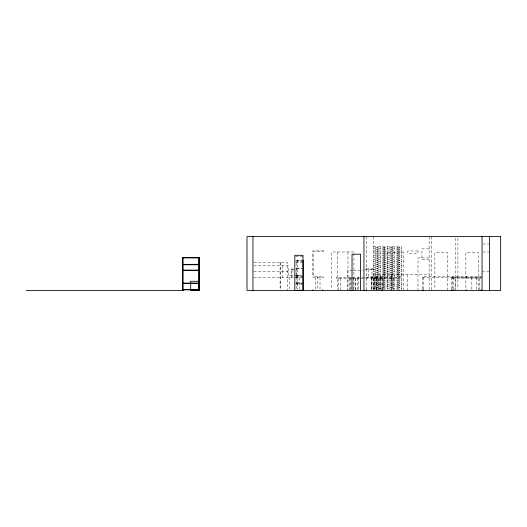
<?xml version="1.0" encoding="UTF-8"?>
<svg xmlns="http://www.w3.org/2000/svg" width="527" height="527" viewBox="0 0 527 527"><rect width="100%" height="100%" fill="white"/><g stroke="black" fill="none" stroke-linecap="round" stroke-linejoin="round"><path stroke-width="0.4" stroke-dasharray="2.63 1.98" d="M482.791 243.988L488.733 243.988M373.254 246.774L401.844 246.774L401.844 289.58M373.254 248.856L401.844 248.856M429.136 248.869L421.896 248.869L421.896 259.824L429.136 259.824M373.254 250.931L401.844 250.931M353.92 251.972L331.635 251.972L331.635 289.587M482.791 251.972L488.733 251.972M373.254 253.013L401.844 253.013M373.254 255.094L401.844 255.094M295.647 256.26L302.999 256.26M373.254 257.169L401.844 257.169M429.136 257.914L417.997 257.914L417.997 290.403M373.254 259.251L401.844 259.251M303.137 260.14L296.635 260.14L296.635 290.436M296.635 260.325L302.208 260.325M373.254 261.333L401.844 261.333M295.647 261.655L302.999 261.655M253.764 262.558L287.511 262.558L287.511 290.403M295.647 262.795L302.999 262.795M373.254 263.408L401.844 263.408M373.254 265.489L401.844 265.489M253.75 265.832L288.223 265.832L288.223 277.406M373.254 267.571L401.844 267.571M296.635 268.513L302.208 268.513M296.635 268.698L302.208 268.698M366.291 268.869L374.183 268.869L374.183 269.422L368.795 269.422L368.795 276.477L382.997 276.477L382.997 277.406L366.291 277.406M293.697 269.053L291.286 269.053L291.286 277.406M373.254 269.646L401.844 269.646M291.286 269.798L294.033 269.798M364.77 269.798L371.95 269.798L371.95 288.822M352.662 270.542L347.82 270.542L347.82 290.403M353.472 270.542L363.966 270.542M253.75 271.53L288.223 271.53M373.254 271.728L401.844 271.728M482.047 271.84L489.478 271.84M373.254 273.809L401.844 273.809M373.254 274.626L429.136 274.626M296.635 275.371L301.431 275.371M301.431 275.555L289.244 275.555L289.244 288.842M373.254 275.885L401.844 275.885M296.082 276.108L302.024 276.108M482.047 276.477L422.634 276.477L422.634 289.85M295.647 276.952L302.999 276.952M452.344 277.222L482.047 277.222M253.75 277.406L299.731 277.406L299.731 289.593M422.634 277.406L482.047 277.406M295.647 277.848L302.999 277.848M373.254 277.966L401.844 277.966M351.206 278.151L336.2 278.151L336.2 277.222L400.408 277.235L400.408 274.626M351.799 278.151L395.606 278.151L395.606 277.222M452.344 278.151L481.243 278.151M382.674 278.796L385.277 278.796L385.277 279.211L382.674 279.211M373.254 280.048L401.844 280.048M382.674 280.878L385.277 280.878L385.277 281.293L382.674 281.293M373.254 282.123L401.844 282.123M296.635 282.861L301.431 282.861M382.674 282.959L385.277 282.959L385.277 283.368L382.674 283.368M296.635 283.045L302.208 283.045M295.647 283.243L302.999 283.243M295.647 284.106L302.999 284.106M373.254 284.205L401.844 284.205M382.674 285.035L385.277 285.035L385.277 285.45L382.674 285.45M373.254 286.286L401.844 286.286M382.674 287.116L385.277 287.116L385.277 287.531L382.674 287.531M373.254 288.361L401.844 288.361M375.527 289.178L378.122 289.178M382.674 289.178L385.277 289.178M389.822 289.178L392.424 289.178M396.969 289.178L399.571 289.178M479.26 278.151L479.26 290.403M478.674 290.403L478.674 252.716L465.861 252.716L465.861 290.403M476.48 277.406L476.48 289.85M471.836 277.406L471.836 289.85M466.27 276.477L466.27 277.406M457.91 238.197L457.91 289.587M455.591 238.197L455.591 289.587M455.13 278.151L455.13 290.403M453.273 277.406L453.273 290.403M452.344 276.477L452.344 289.85M451.415 277.406L451.415 289.85M447.686 290.403L447.686 252.716L434.874 252.716L434.874 290.403M431.455 236.564L431.455 290.403M429.136 236.564L429.136 289.593M423.563 277.406L423.563 289.85M407.786 274.626L407.786 290.403M403.386 290.403L403.386 252.156L387.049 252.156L387.049 289.593M399.571 252.183L399.571 251.768L396.969 251.768L396.969 252.183M399.196 247.604L399.196 248.019M399.196 249.686L399.196 250.101M399.196 251.768L399.196 252.183M399.196 253.843L399.196 254.258M399.196 255.924L399.196 256.339M399.196 258.006L399.196 258.421M399.196 260.081L399.196 260.496M399.196 262.163L399.196 262.578M399.196 264.244L399.196 264.659M399.268 266.319L399.268 266.734M399.196 268.401L399.196 268.816M399.196 270.483L399.196 270.898M399.196 272.558L399.196 272.973M399.196 274.639L399.196 275.054M399.196 276.721L399.196 277.136M399.196 278.796L399.196 279.211M399.196 280.878L399.196 281.293M399.196 282.959L399.196 283.368M399.196 285.035L399.196 285.45M399.196 287.116L399.196 287.531M397.411 266.319L397.411 266.734M397.338 247.604L397.338 248.019M397.338 249.686L397.338 250.101M397.338 251.768L397.338 252.183M397.338 253.843L397.338 254.258M397.338 255.924L397.338 256.339M397.338 258.006L397.338 258.421M397.338 260.081L397.338 260.496M397.338 262.163L397.338 262.578M397.338 264.244L397.338 264.659M397.338 268.401L397.338 268.816M397.338 270.483L397.338 270.898M397.338 272.558L397.338 272.973M397.338 274.639L397.338 275.054M397.338 276.721L397.338 277.136M397.338 278.796L397.338 279.211M397.338 280.878L397.338 281.293M397.338 282.959L397.338 283.368M397.338 285.035L397.338 285.45M397.338 287.116L397.338 287.531M394.697 246.774L394.697 289.58M393.326 278.151L393.326 290.403M392.424 252.183L392.424 251.768L389.822 251.768L389.822 252.183M392.048 247.604L392.048 248.019M392.048 249.686L392.048 250.101M392.048 251.768L392.048 252.183M392.048 253.843L392.048 254.258M392.048 255.924L392.048 256.339M392.048 258.006L392.048 258.421M392.048 260.081L392.048 260.496M392.048 262.163L392.048 262.578M392.048 264.244L392.048 264.659M392.114 266.319L392.114 266.734M392.048 268.401L392.048 268.816M392.048 270.483L392.048 270.898M392.048 272.558L392.048 272.973M392.048 274.639L392.048 275.054M392.048 276.721L392.048 277.136M392.048 278.796L392.048 279.211M392.048 280.878L392.048 281.293M392.048 282.959L392.048 283.368M392.048 285.035L392.048 285.45M392.048 287.116L392.048 287.531M391.574 274.626L391.574 277.235M391.475 278.151L391.475 290.403M390.191 247.604L390.191 248.019M390.191 249.686L390.191 250.101M390.191 251.768L390.191 252.183M390.191 253.843L390.191 254.258M390.191 255.924L390.191 256.339M390.191 258.006L390.191 258.421M390.191 260.081L390.191 260.496M390.191 262.163L390.191 262.578M390.191 264.244L390.191 264.659M390.263 266.319L390.263 266.734M390.191 268.401L390.191 268.816M390.191 270.483L390.191 270.898M390.191 272.558L390.191 272.973M390.191 274.639L390.191 275.054M390.191 276.721L390.191 277.136M390.191 278.796L390.191 279.211M390.191 280.878L390.191 281.293M390.191 282.959L390.191 283.368M390.191 285.035L390.191 285.45M390.191 287.116L390.191 287.531M387.549 246.774L387.549 289.58M384.901 247.604L384.901 248.019M384.901 249.686L384.901 250.101M384.901 251.768L384.901 252.183M384.901 253.843L384.901 254.258M384.901 255.924L384.901 256.339M384.901 258.006L384.901 258.421M384.901 260.081L384.901 260.496M384.901 262.163L384.901 262.578M384.901 264.244L384.901 264.659M384.967 266.319L384.967 266.734M384.901 268.401L384.901 268.816M384.901 270.483L384.901 270.898M384.901 272.558L384.901 272.973M384.901 274.639L384.901 275.054M384.901 276.721L384.901 277.136M384.901 278.796L384.901 279.211M384.901 280.878L384.901 281.293M384.901 282.959L384.901 283.368M384.901 285.035L384.901 285.45M384.901 287.116L384.901 287.531M383.043 247.604L383.043 248.019M383.043 249.686L383.043 250.101M383.043 251.768L383.043 252.183M383.043 253.843L383.043 254.258M383.043 255.924L383.043 256.339M383.043 258.006L383.043 258.421M383.043 260.081L383.043 260.496M383.043 262.163L383.043 262.578M383.043 264.244L383.043 264.659M383.116 266.319L383.116 266.734M383.043 268.401L383.043 268.816M383.043 270.483L383.043 270.898M383.043 272.558L383.043 272.973M383.043 274.639L383.043 275.054M383.043 276.721L383.043 277.136M383.043 278.796L383.043 279.211M383.043 280.878L383.043 281.293M383.043 282.959L383.043 283.368M383.043 285.035L383.043 285.45M383.043 287.116L383.043 287.531M382.635 278.151L382.635 290.403M381.673 278.151L381.673 290.403M380.757 277.222L380.784 290.403M380.599 277.222L380.599 278.151M380.402 246.774L380.402 289.58M379.822 278.151L379.822 290.403M378.485 278.151L378.485 290.403M377.754 247.604L377.754 248.019M377.754 249.686L377.754 250.101M377.754 251.768L377.754 252.183M377.754 253.843L377.754 254.258M377.754 255.924L377.754 256.339M377.754 258.006L377.754 258.421M377.754 260.081L377.754 260.496M377.754 262.163L377.754 262.578M377.754 264.244L377.754 264.659M377.819 266.319L377.819 266.734M377.754 268.401L377.754 268.816M377.754 270.483L377.754 270.898M377.754 272.558L377.754 272.973M377.754 274.639L377.754 275.054M377.754 276.721L377.754 277.136M377.754 278.796L377.754 279.211M377.754 280.878L377.754 281.293M377.754 282.959L377.754 283.368M377.754 285.035L377.754 285.45M377.754 287.116L377.754 287.531M376.627 278.151L376.627 290.403M376.502 277.406L376.502 289.073M376.291 278.151L376.291 290.403M375.896 247.604L375.896 248.019M375.896 249.686L375.896 250.101M375.896 251.768L375.896 252.183M375.896 253.843L375.896 254.258M375.896 255.924L375.896 256.339M375.896 258.006L375.896 258.421M375.896 260.081L375.896 260.496M375.896 262.163L375.896 262.578M375.896 264.244L375.896 264.659M375.962 266.319L375.962 266.734M375.896 268.401L375.896 268.816M375.896 270.483L375.896 270.898M375.896 272.558L375.896 272.973M375.896 274.639L375.896 275.054M375.896 276.721L375.896 277.136M375.896 278.796L375.896 279.211M375.896 280.878L375.896 281.293M375.896 282.959L375.896 283.368M375.896 285.035L375.896 285.45M375.896 287.116L375.896 287.531M374.433 278.151L374.433 290.403M374.183 276.477L374.183 289.587M373.254 236.564L373.254 289.587M373.182 278.151L373.182 290.403M371.858 277.406L371.858 289.073M371.324 278.151L371.324 290.403M366.291 236.564L366.291 289.587M358.551 277.222L358.623 290.403M357.372 278.151L357.372 290.403M355.514 278.151L355.514 290.403M355.178 278.151L355.178 290.403M353.92 253.606L353.92 289.587M353.321 278.151L353.321 290.403M351.048 277.222L351.022 290.403M350.132 278.151L350.132 290.403M349.17 278.151L349.17 290.403M347.972 251.972L347.972 289.587M340.33 278.151L340.33 290.403M338.479 278.151L338.479 290.403M337.583 251.972L337.583 289.587M320.014 277.406L320.014 289.073M317.695 276.477L317.695 289.587M315.37 277.406L315.37 289.073M297.564 260.325L297.564 289.422M296.108 269.053L296.108 277.406M292.024 269.798L292.024 277.406M282.65 265.832L282.65 277.406M280.792 262.558L280.792 290.403M280.087 262.558L280.087 290.403M378.122 247.604L375.527 247.604L375.527 248.019L378.122 248.019L378.122 247.604M385.277 247.604L382.674 247.604L382.674 248.019L385.277 248.019L385.277 247.604M392.424 247.604L389.822 247.604L389.822 248.019L392.424 248.019L392.424 247.604M399.571 247.604L396.969 247.604L396.969 248.019L399.571 248.019L399.571 247.604M378.122 249.686L375.527 249.686L375.527 250.101L378.122 250.101L378.122 249.686M385.277 249.686L382.674 249.686L382.674 250.101L385.277 250.101L385.277 249.686M392.424 249.686L389.822 249.686L389.822 250.101L392.424 250.101L392.424 249.686M399.571 249.686L396.969 249.686L396.969 250.101L399.571 250.101L399.571 249.686M323.538 250.859L312.774 250.859L312.774 277.406L323.538 277.406L323.538 276.477L313.796 276.477L313.796 251.419L323.538 251.419L323.538 250.859M417.997 250.984L407.786 250.984L407.786 253.21L417.997 253.21L417.997 250.984M378.122 251.768L375.527 251.768L375.527 252.183L378.122 252.183L378.122 251.768M385.277 251.768L382.674 251.768L382.674 252.183L385.277 252.183L385.277 251.768M378.122 253.843L375.527 253.843L375.527 254.258L378.122 254.258L378.122 253.843M385.277 253.843L382.674 253.843L382.674 254.258L385.277 254.258L385.277 253.843M392.424 253.843L389.822 253.843L389.822 254.258L392.424 254.258L392.424 253.843M399.571 253.843L396.969 253.843L396.969 254.258L399.571 254.258L399.571 253.843M378.122 255.924L375.527 255.924L375.527 256.339L378.122 256.339L378.122 255.924M385.277 255.924L382.674 255.924L382.674 256.339L385.277 256.339L385.277 255.924M392.424 255.924L389.822 255.924L389.822 256.339L392.424 256.339L392.424 255.924M399.571 255.924L396.969 255.924L396.969 256.339L399.571 256.339L399.571 255.924M378.122 258.006L375.527 258.006L375.527 258.421L378.122 258.421L378.122 258.006M385.277 258.006L382.674 258.006L382.674 258.421L385.277 258.421L385.277 258.006M392.424 258.006L389.822 258.006L389.822 258.421L392.424 258.421L392.424 258.006M399.571 258.006L396.969 258.006L396.969 258.421L399.571 258.421L399.571 258.006M378.122 260.081L375.527 260.081L375.527 260.496L378.122 260.496L378.122 260.081M385.277 260.081L382.674 260.081L382.674 260.496L385.277 260.496L385.277 260.081M392.424 260.081L389.822 260.081L389.822 260.496L392.424 260.496L392.424 260.081M399.571 260.081L396.969 260.081L396.969 260.496L399.571 260.496L399.571 260.081M378.122 262.163L375.527 262.163L375.527 262.578L378.122 262.578L378.122 262.163M385.277 262.163L382.674 262.163L382.674 262.578L385.277 262.578L385.277 262.163M392.424 262.163L389.822 262.163L389.822 262.578L392.424 262.578L392.424 262.163M399.571 262.163L396.969 262.163L396.969 262.578L399.571 262.578L399.571 262.163M378.122 264.244L375.527 264.244L375.527 264.659L378.122 264.659L378.122 264.244M385.277 264.244L382.674 264.244L382.674 264.659L385.277 264.659L385.277 264.244M392.424 264.244L389.822 264.244L389.822 264.659L392.424 264.659L392.424 264.244M399.571 264.244L396.969 264.244L396.969 264.659L399.571 264.659L399.571 264.244M378.195 266.319L375.593 266.319L375.593 266.734L378.195 266.734L378.195 266.319M385.342 266.319L382.74 266.319L382.74 266.734L385.342 266.734L385.342 266.319M392.49 266.319L389.888 266.319L389.888 266.734L392.49 266.734L392.49 266.319M399.637 266.319L397.035 266.319L397.035 266.734L399.637 266.734L399.637 266.319M378.122 268.401L375.527 268.401L375.527 268.816L378.122 268.816L378.122 268.401M385.277 268.401L382.674 268.401L382.674 268.816L385.277 268.816L385.277 268.401M392.424 268.401L389.822 268.401L389.822 268.816L392.424 268.816L392.424 268.401M399.571 268.401L396.969 268.401L396.969 268.816L399.571 268.816L399.571 268.401M378.122 270.483L375.527 270.483L375.527 270.898L378.122 270.898L378.122 270.483M385.277 270.483L382.674 270.483L382.674 270.898L385.277 270.898L385.277 270.483M392.424 270.483L389.822 270.483L389.822 270.898L392.424 270.898L392.424 270.483M399.571 270.483L396.969 270.483L396.969 270.898L399.571 270.898L399.571 270.483M378.122 272.558L375.527 272.558L375.527 272.973L378.122 272.973L378.122 272.558M385.277 272.558L382.674 272.558L382.674 272.973L385.277 272.973L385.277 272.558M392.424 272.558L389.822 272.558L389.822 272.973L392.424 272.973L392.424 272.558M399.571 272.558L396.969 272.558L396.969 272.973L399.571 272.973L399.571 272.558M378.122 274.639L375.527 274.639L375.527 275.054L378.122 275.054L378.122 274.639M385.277 274.639L382.674 274.639L382.674 275.054L385.277 275.054L385.277 274.639M392.424 274.639L389.822 274.639L389.822 275.054L392.424 275.054L392.424 274.639M399.571 274.639L396.969 274.639L396.969 275.054L399.571 275.054L399.571 274.639M378.122 276.721L375.527 276.721L375.527 277.136L378.122 277.136L378.122 276.721M385.277 276.721L382.674 276.721L382.674 277.136L385.277 277.136L385.277 276.721M392.424 276.721L389.822 276.721L389.822 277.136L392.424 277.136L392.424 276.721M399.571 276.721L396.969 276.721L396.969 277.136L399.571 277.136L399.571 276.721M378.122 278.796L375.527 278.796L375.527 279.211L378.122 279.211L378.122 278.796M392.424 278.796L389.822 278.796L389.822 279.211L392.424 279.211L392.424 278.796M399.571 278.796L396.969 278.796L396.969 279.211L399.571 279.211L399.571 278.796M378.122 280.878L375.527 280.878L375.527 281.293L378.122 281.293L378.122 280.878M392.424 280.878L389.822 280.878L389.822 281.293L392.424 281.293L392.424 280.878M399.571 280.878L396.969 280.878L396.969 281.293L399.571 281.293L399.571 280.878M378.122 282.959L375.527 282.959L375.527 283.368L378.122 283.368L378.122 282.959M392.424 282.959L389.822 282.959L389.822 283.368L392.424 283.368L392.424 282.959M399.571 282.959L396.969 282.959L396.969 283.368L399.571 283.368L399.571 282.959M378.122 285.035L375.527 285.035L375.527 285.45L378.122 285.45L378.122 285.035M392.424 285.035L389.822 285.035L389.822 285.45L392.424 285.45L392.424 285.035M399.571 285.035L396.969 285.035L396.969 285.45L399.571 285.45L399.571 285.035M378.122 287.116L375.527 287.116L375.527 287.531L378.122 287.531L378.122 287.116M392.424 287.116L389.822 287.116L389.822 287.531L392.424 287.531L392.424 287.116M399.571 287.116L396.969 287.116L396.969 287.531L399.571 287.531L399.571 287.116"/><path stroke-width="0.79" d="M182.764 257.914L199.101 257.914M182.764 264.376L199.101 264.376M182.764 264.745L199.101 264.745M182.764 270.114L199.101 270.114M182.764 270.483L199.101 270.483M182.764 283.104L199.101 283.104M182.764 283.473L199.101 283.473M182.764 289.488L199.101 289.488M182.764 289.857L199.101 289.857M303.137 290.219L296.635 290.436M26.35 290.403L183.231 290.403M489.478 236.564L489.478 290.403M482.047 236.564L482.047 290.403M481.118 289.85L481.118 290.403M466.27 289.85L466.27 290.403M453.273 289.85L453.273 290.403M452.344 289.85L452.344 290.403M451.415 289.85L451.415 290.403M423.563 289.85L423.563 290.403M422.634 289.85L422.634 290.403M382.068 289.85L382.068 290.403M366.291 289.85L366.291 290.403M363.966 236.564L363.966 290.403M360.573 290.403L360.573 254.198L352.029 254.198L352.029 290.403M322.61 289.85L322.61 290.403M312.774 289.85L312.774 290.403M303.137 260.14L303.137 290.436M302.999 290.403L302.999 255.318L294.824 255.318L294.824 290.403M252.947 236.564L252.947 290.403M199.101 257.545L199.101 290.403M198.916 257.545L198.916 290.403L199.285 290.403L199.285 257.545L182.573 257.545L182.573 290.403M182.948 257.545L182.948 290.403M182.764 257.545L182.764 290.403M500.65 236.564L247.005 236.564L247.005 290.403L500.65 290.403L500.65 236.564M198.666 281.306L190.682 281.306L190.682 290.403L198.666 290.403L198.666 281.306"/></g></svg>
